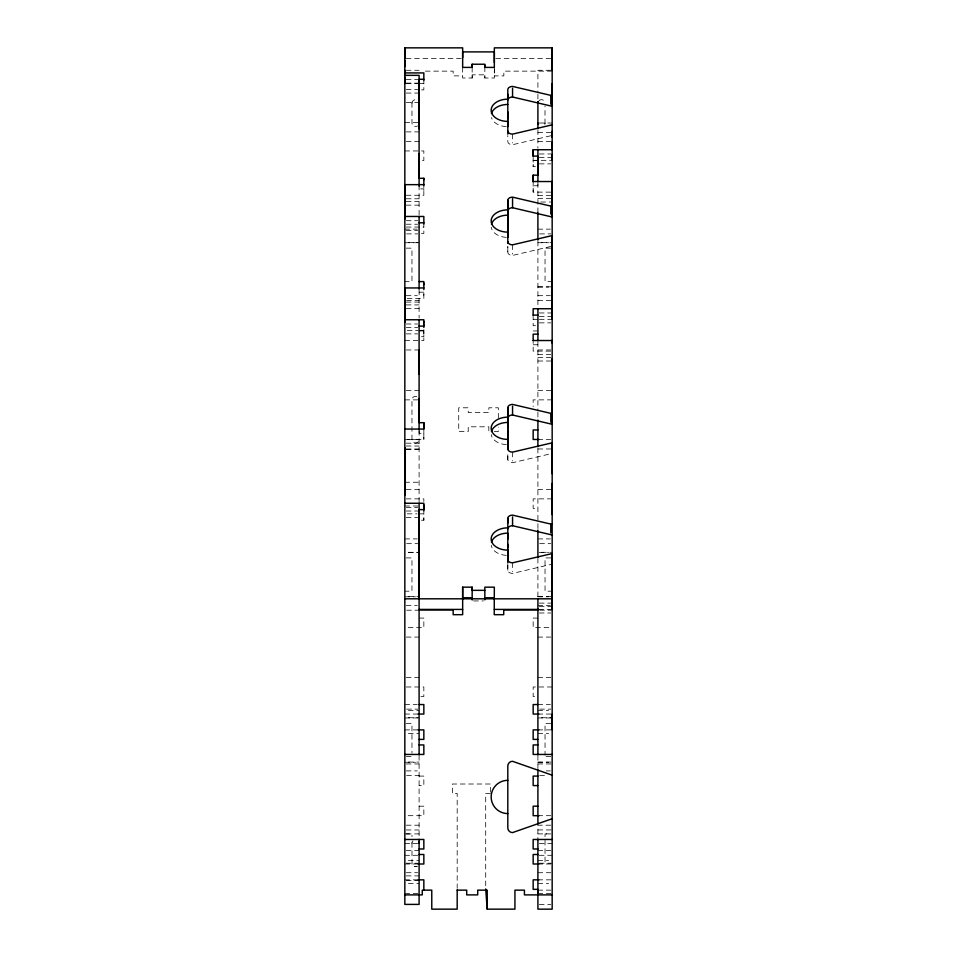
<?xml version="1.0" encoding="UTF-8"?>
<svg xmlns="http://www.w3.org/2000/svg" width="957" height="957" viewBox="0 0 957 957"><rect width="100%" height="100%" fill="white"/><g stroke="black" fill="none" stroke-linecap="round" stroke-linejoin="round"><path stroke-width="0.72" stroke-dasharray="4.79 3.59" d="M419.094 430.447L419.094 433.294L423.843 433.294L423.843 439.646L407.215 439.646M421.475 520.213L423.843 520.213L423.843 515.44M423.843 335.117L423.843 336.708L421.475 336.708M423.843 333.526L423.843 331.935M423.843 295.366L423.843 293.775M423.843 190.479L423.843 188.888L419.094 188.888L419.094 185.981L419.094 214.823M462.662 67.409L462.662 78.007L472.16 78.007L472.16 77.206M472.16 76.416L472.16 74.825L484.84 74.825M494.338 67.409L494.338 78.007L484.84 78.007L484.84 75.615M494.338 73.115L494.338 69.442M507.808 570.24L507.808 562.86L507.808 570.24A4.749 3.182 0 0 0 512.557 573.422L550.801 564.463M507.808 459.527L507.808 453.618L507.808 459.527A4.749 3.182 0 0 0 512.557 462.71L550.801 453.75M550.801 246.475L512.557 255.435A4.749 3.182 0 0 1 507.808 252.253L507.808 246.344M550.73 192.13L533.157 192.13L533.157 185.766L537.906 185.766L537.906 182.835M535.525 166.685L533.157 166.685L533.157 160.333L550.694 160.333M544.976 123.668L545.035 106.048M411.965 842.627L412.036 864.374L414.225 866.575L417.467 866.312M550.801 135.762L512.557 144.722A4.749 3.182 0 0 1 507.808 141.54L507.808 135.631M546.818 833.906L545.035 833.966L545.035 836.609M406.223 58.449L461.214 58.449M495.822 58.449L550.682 58.449M406.27 70.28L419.094 70.28M550.73 70.28L537.906 70.28L537.906 92.697M425.339 71.141L453.151 71.141L453.151 75.89L462.662 75.89M552.165 71.141L503.849 71.141L503.849 75.89L494.338 75.89M406.27 79.587L417.671 79.587M406.27 83.127L417.671 83.127M406.27 83.522L417.671 83.522M419.094 83.522L423.843 83.522M406.27 89.48L417.671 89.48M421.475 89.886L423.843 89.886L423.843 79.287M406.27 93.068L419.094 93.068M406.27 102.578L419.094 102.578M404.835 122.376L419.094 122.376M539.329 123.022L552.165 123.022M406.27 131.887L419.094 131.887M537.906 132.521L550.73 132.521M406.27 141.457L419.094 141.457M537.906 141.457L550.73 141.457M404.835 150.955L423.843 150.955L423.843 160.465L419.094 160.465M539.329 153.969L550.73 153.969M539.329 157.498L550.73 157.498M533.157 160.465L537.906 160.465M539.329 163.862L550.73 163.862M406.199 195.252L423.843 195.252L423.843 184.653M537.906 195.659L550.73 195.659M537.906 198.482L550.73 198.482M406.27 198.781L419.094 198.781M406.27 201.616L419.094 201.616M540.753 202.023L550.73 202.023M406.27 205.145L419.094 205.145M406.27 220.696L417.671 220.696M406.27 224.225L417.671 224.225M406.27 227.048L423.843 227.048M404.835 229.142L417.312 229.142M537.906 229.142L550.383 229.142M406.27 230.577L417.671 230.577M421.475 233.412L423.843 233.412L423.843 222.814M406.617 233.891L417.707 233.891M539.688 233.891L550.777 233.891M408.4 242.528L419.094 242.528M541.471 242.528L552.165 242.528M404.835 242.731L417.91 242.731M537.906 242.731L548.6 242.731M406.27 248.15L411.965 248.15L411.965 281.418L404.835 281.418M550.73 248.15L545.035 248.15L545.035 281.418L550.825 281.418M537.906 286.849L552.165 286.849M537.906 287.04L548.6 287.04M419.094 292.184L423.843 292.184M406.223 295.677L417.312 295.677M537.906 295.677L550.383 295.677M407.215 298.548L423.843 298.548L423.843 287.949M406.617 300.426L419.094 300.426M537.906 300.426L552.165 300.426M406.27 302.077L419.094 302.077M406.27 304.912L419.094 304.912M406.27 308.441L419.094 308.441M539.329 312.963L550.73 312.963M539.329 316.492L550.73 316.492M533.157 319.327L537.906 319.327M539.329 319.327L550.73 319.327M539.329 322.856L550.73 322.856M406.27 323.992L417.671 323.992M535.525 325.679L533.157 325.679L533.157 316.408M406.27 327.521L417.671 327.521M407.215 330.344L417.91 330.344M419.094 330.344L423.843 330.344M419.094 330.955L423.843 330.955M533.157 330.955L537.906 330.955M406.27 333.885L417.671 333.885M404.835 340.465L423.843 340.465L423.843 326.11M533.157 344.759L537.906 344.759M406.27 349.963L419.094 349.963M537.906 349.963L550.73 349.963M550.694 351.123L533.157 351.123L533.157 341.852M537.906 354.652L550.73 354.652M537.906 357.475L550.73 357.475M537.906 361.016L550.73 361.016M406.27 390.36L419.094 390.36M537.906 390.36L550.73 390.36M404.835 399.87L419.094 399.87M552.165 399.87L533.157 399.87L533.157 406.653M494.267 431.547L498.334 431.547L498.334 427.097M404.835 439.466L419.094 439.466A3.565 3.565 0 0 1 415.529 443.031A3.565 3.565 0 0 1 411.965 439.466L411.965 399.87A3.565 3.565 0 0 1 417.479 396.88M537.906 439.466L550.73 439.466M406.27 443.187L419.094 443.187M406.27 446.01L419.094 446.01M406.27 448.977L419.094 448.977M537.906 448.977L550.73 448.977M406.27 449.539L419.094 449.539M404.835 482.244L419.094 482.244M406.27 489.362L419.094 489.362M537.906 489.362L550.73 489.362M406.27 498.872L423.843 498.872L423.843 501.588M552.165 498.872L533.157 498.872L533.157 508.37L537.906 508.37M404.835 506.002L419.094 506.002M406.27 507.485L417.671 507.485M406.27 511.014L417.671 511.014M407.215 513.849L417.061 513.849M418.412 513.849L423.843 513.849M406.27 517.378L417.671 517.378M404.835 538.911L417.312 538.911M537.906 538.911L550.383 538.911M406.617 543.66L417.707 543.66M539.688 543.66L550.777 543.66M408.4 552.297L419.094 552.297M541.471 552.297L552.165 552.297M408.4 552.488L417.91 552.488M539.09 552.488L548.6 552.488M406.27 557.919L411.965 557.919L411.965 591.187L404.835 591.187M550.73 557.919L545.035 557.919L545.035 591.187L550.825 591.187M408.4 596.606L419.094 596.606M537.906 596.606L552.165 596.606M404.835 596.809L415.529 596.809M537.906 596.809L548.6 596.809M473.571 600.936L483.429 600.936M539.329 603.113L550.73 603.113M406.223 605.434L417.312 605.434M537.906 605.434L550.383 605.434M539.329 606.642L550.73 606.642M538.815 609.418L550.682 609.418M406.617 610.195L417.707 610.195M539.688 610.195L552.165 610.195M539.329 612.994L550.73 612.994M419.094 618.078L423.843 618.078L423.843 627.577L404.835 627.577M537.906 618.078L533.157 618.078L533.157 627.577L550.73 627.577M406.27 637.087L419.094 637.087M537.906 637.087L550.73 637.087M406.27 677.472L419.094 677.472M537.906 677.472L550.73 677.472M406.27 686.982L423.843 686.982L423.843 696.481L419.094 696.481M552.165 686.982L533.157 686.982L533.157 696.481L535.525 696.481M404.835 704.364L417.312 704.364M537.906 704.364L550.383 704.364M406.617 709.125L417.707 709.125M539.688 709.125L550.777 709.125M408.4 710.489L419.094 710.489M537.906 710.489L548.6 710.489M404.835 714.054L419.094 714.054M537.906 714.054L552.165 714.054M408.4 717.75L419.094 717.75M541.471 717.75L552.165 717.75M404.835 717.953L419.094 717.953M537.906 717.953L552.165 717.953M406.27 723.384L411.965 723.384L411.965 753.135M550.73 723.384L545.035 723.384L545.035 755.193M404.835 729.892L419.094 729.892M537.906 729.892L552.165 729.892M408.4 733.457L419.094 733.457M537.906 733.457L548.6 733.457M406.27 756.64L411.965 756.64L411.965 755.743M550.825 756.64L545.035 756.64L545.035 755.743M408.4 762.071L419.094 762.071M537.906 762.071L552.165 762.071M404.835 762.262L415.529 762.262M537.906 762.262L548.6 762.262M406.27 763.949L419.094 763.949M537.906 763.949L552.165 763.949M406.223 770.899L417.312 770.899M546.22 770.899L550.383 770.899M406.617 775.649L419.094 775.649M539.688 775.649L546.818 775.649M419.094 776.091L423.843 776.091L423.843 785.589L419.094 785.589M490.451 793.509L485.701 793.509L485.701 887.438M419.094 806.189L423.843 806.189L423.843 815.687L406.27 815.687M537.906 815.687L550.73 815.687M406.27 825.197L419.094 825.197M550.73 825.197L537.906 825.197L537.906 839.445M406.27 829.97L419.094 829.97M537.906 829.946L552.165 829.946M406.27 833.906L419.094 833.906M537.906 833.906L550.73 833.906M404.835 843.416L417.671 843.416M539.329 843.416L552.165 843.416M406.223 850.534L419.094 850.534M537.906 850.534L550.777 850.534M404.835 855.295L417.707 855.295M539.293 855.295L552.165 855.295M408.4 860.439L419.094 860.439M537.906 860.439L548.6 860.439M406.27 863.214L419.094 863.214M539.329 863.214L552.165 863.214M404.835 864.004L419.094 864.004M537.906 864.004L550.825 864.004M414.225 866.575L416.833 866.575M406.27 872.712L417.671 872.712M537.906 872.712L550.73 872.712M406.27 875.882L419.094 875.882M404.835 879.842L419.094 879.842M537.906 879.842L552.165 879.842M406.27 880.631L419.094 880.631M408.4 883.407L419.094 883.407M537.906 883.407L548.6 883.407M537.906 890.142L550.73 890.142M404.835 893.539L419.094 893.539M537.906 893.539L552.165 893.539M539.329 904.401L550.73 904.401M404.835 833.906L411.965 833.966L411.965 836.609M545.035 840.318L545.035 863.214M537.906 94.193L537.906 100.509M537.906 129.805L537.906 148.239M537.906 182.703L537.906 212.346M537.906 241.248L537.906 307.699M537.906 341.816L537.906 411.043M537.906 412.311L537.906 418.939M537.906 448.247L537.906 529.125M537.906 558.338L537.906 597.324M537.906 755.444L537.906 768.71M533.157 157.415L533.157 166.685M533.157 181.531L533.157 192.13M512.557 134.124L512.557 142.952M512.557 244.836L512.557 254.107M512.557 452.111L512.557 460.939M512.557 562.824L512.557 571.652M507.808 246.954L507.808 252.253M498.334 418.185L498.334 407.79L488.836 407.79L488.836 412.539L468.236 412.539L468.236 407.79L458.738 407.79L458.738 431.547L468.236 431.547L468.236 426.798L488.836 426.798L488.836 431.547M490.451 792.157L490.451 784.01L452.434 784.01L452.434 793.509L457.183 793.509L457.183 888.395M484.84 66.882L484.84 78.007M472.16 67.409L472.16 78.007M423.843 429.059L423.843 439.646M423.843 509.614L423.843 520.213M419.094 290.019L419.094 318.119M419.094 430.351L419.094 502.521M419.094 755.444L419.094 837.985M411.965 102.578L411.965 123.022A3.565 3.565 0 0 0 417.479 126.001M545.035 123.022A3.565 3.565 0 0 1 544.784 124.338M538.947 100.7A3.565 3.565 0 0 1 544.976 102.566M411.965 103.224A3.565 3.565 0 0 1 417.479 100.234M411.965 843.416A3.565 3.565 0 0 1 413.017 840.892M506.313 126.659A16.628 11.125 0 0 1 491.455 117.591M506.313 237.372A16.628 11.125 0 0 1 491.24 227.287M506.313 555.359A16.628 11.125 0 0 1 491.24 545.275M506.313 444.646A16.628 11.125 0 0 1 491.24 434.562"/><path stroke-width="1.44" d="M404.835 495.307L404.835 447.601M404.835 322.401L404.835 287.949L423.843 287.949M404.835 219.105L404.835 184.653L423.843 184.653M404.835 83.522L404.835 77.254M472.16 66.607L472.16 67.409L462.662 67.409L462.662 47.85L404.835 47.85L404.835 72.923L423.843 72.923L423.843 80.579M419.094 598.819L419.094 509.614L423.843 509.614L423.843 504.853M419.094 398.555L419.094 422.695L423.843 422.695L423.843 428.88M419.094 374.402L419.094 350.262M419.094 153.551L419.094 178.301L423.843 178.301L423.843 185.658M419.094 128.788L419.094 79.287L423.843 79.287M423.843 422.695L423.843 429.059L404.835 429.059M423.843 324.519L423.843 326.11L419.094 326.11M423.843 322.928L423.843 321.349M423.843 284.779L423.843 283.188M423.843 179.892L423.843 178.301M462.662 599.345L462.662 587.167L472.16 587.167L472.16 599.608M462.662 57.635L462.662 52.743M472.16 599.883L472.16 597.754L462.662 597.754L462.662 587.167M472.16 587.167L472.16 590.349L484.84 590.349M472.16 65.818L472.16 64.227L484.84 64.227L484.84 66.882M484.84 65.028L484.84 67.409L494.338 67.409L494.338 47.85L552.165 47.85L552.165 58.449M494.338 62.516L494.338 52.743M507.808 562.86L507.808 549.569M507.808 523.084L507.808 518.311A4.749 3.182 0 0 1 512.557 515.129L550.801 524.089A4.749 3.182 0 0 0 552.165 524.221M507.808 429.849L507.808 448.929A4.749 3.182 0 0 0 512.557 452.111L550.801 443.151A4.773 3.194 0 0 1 552.165 443.019L552.165 473.727M507.808 428.521L507.808 418.185A4.749 3.182 0 0 1 512.557 415.003L550.801 423.963A4.749 3.182 0 0 0 552.165 424.095L552.165 358.6M507.808 449.192L507.808 407.598A4.749 3.182 0 0 1 512.557 404.416L550.801 413.364A4.749 3.182 0 0 0 552.165 413.508M507.808 243.401L507.808 210.911A4.749 3.182 0 0 1 512.557 207.741L550.801 216.689A4.749 3.182 0 0 0 552.165 216.82L552.165 181.531L533.157 181.531L533.157 175.167L537.906 175.167L537.906 156.099L533.157 156.099L533.157 149.735L552.165 149.735L552.165 141.803M507.808 237.42L507.808 200.324A4.749 3.182 0 0 1 512.557 197.142L550.801 206.102A4.749 3.182 0 0 0 552.165 206.234M507.808 120.869L507.808 134.159M507.808 119.278L507.808 111.861M507.808 126.707L507.808 94.372M537.906 894.891L537.906 889.352L533.157 889.352L533.157 879.842L538.994 879.842M552.165 729.892L552.165 714.054M552.165 609.418L552.165 553.744A4.773 3.194 0 0 0 550.801 553.876L512.557 562.824A4.749 3.182 0 0 1 507.808 559.654L507.808 533.145A16.628 11.125 0 0 0 491.455 542.248M552.165 514.495L552.165 483.464M552.165 343.18L552.165 340.525L533.157 340.525M552.165 319.327L552.165 235.745A4.773 3.194 0 0 0 550.801 235.889L512.557 244.836A4.749 3.182 0 0 1 507.808 241.654M552.165 160.333L552.165 154.149M552.165 137.389L552.165 131.205M552.165 83.582L552.165 106.107A4.749 3.182 0 0 1 550.801 105.976L512.557 97.016A4.749 3.182 0 0 0 507.808 100.198M552.165 70.256L552.165 47.85M462.662 51.893L494.338 51.893M404.835 75.352L419.094 75.352L419.094 185.658M404.835 216.461L423.843 216.461L423.843 224.105M419.094 222.814L423.843 222.814M419.094 281.597L423.843 281.597L423.843 289.241M552.165 308.728L533.157 308.728L533.157 315.343M533.157 315.092L537.906 315.092M404.835 319.758L423.843 319.758L423.843 327.402M537.906 334.172L533.157 334.16L533.157 340.788M537.906 429.968L533.157 429.968L533.157 439.466L538.994 439.466M404.835 503.262L423.843 503.262L423.843 510.906M484.84 597.754L494.338 597.754M404.835 598.807L552.165 598.819M419.094 609.418L462.662 609.418M494.338 609.418L538.815 609.418M419.094 609.932L453.163 609.932L453.163 614.681L462.662 614.681L462.662 598.819M537.906 609.932L503.729 609.932L503.729 614.681L494.219 614.681L494.338 587.167L484.84 587.167L484.84 599.883M419.094 704.555L423.843 704.555L423.843 714.054L418.006 714.054M537.906 704.555L533.157 704.555L533.157 714.054L538.994 714.054M418.006 729.892L423.843 729.892L423.843 739.402L419.094 739.402M538.994 729.892L533.157 729.892L533.157 739.402L537.906 739.402M419.094 744.941L423.843 744.941L423.843 754.451L404.835 754.451M537.906 744.941L533.157 744.941L533.157 754.451L552.165 754.451M537.906 776.091L533.157 776.091L533.157 785.589L537.906 785.589M537.906 806.189L533.157 806.189L533.157 815.687L538.994 815.687M404.835 839.468L423.843 839.468L423.843 848.979L419.094 848.979M552.165 839.468L533.157 839.468L533.157 848.979L537.906 848.979M419.094 854.493L423.843 854.493L423.843 864.004L418.006 864.004M537.906 854.493L533.157 854.493L533.157 864.004L538.994 864.004M418.006 879.842L423.843 879.842L423.843 890.142M457.183 890.142L466.693 890.142L466.693 894.891L477.71 894.891L477.71 890.142L487.209 890.142L487.209 909.15L514.938 909.15L514.938 890.142L524.436 890.142L524.436 894.891L552.165 894.891M404.835 894.891L419.094 894.891M419.357 894.891L422.264 894.891L422.264 890.142L431.774 890.142L431.774 909.15L457.183 909.15L457.183 889.878M552.165 95.509A4.749 3.182 0 0 1 550.801 95.377L512.557 86.429A4.749 3.182 0 0 0 507.808 89.611L507.808 98.439M507.808 528.91A4.749 3.182 0 0 1 512.557 525.728L550.801 534.676A4.749 3.182 0 0 0 552.165 534.819M487.209 909.15L485.701 888.933M552.165 59.657L552.165 909.15L537.906 909.15L537.906 839.337M550.801 95.377L550.801 104.205M550.801 206.102L550.801 214.045M550.801 413.364L550.801 422.204M550.801 524.089L550.801 532.917M537.906 101.657L537.906 128.561M537.906 149.735L537.906 181.794M537.906 212.346L537.906 240.111M537.906 308.728L537.906 340.788M537.906 419.967L537.906 446.752M537.906 530.07L537.906 557.297M537.906 598.867L537.906 754.726M537.906 769.703L537.906 824.085M533.157 149.735L533.157 156.35M533.157 175.167L533.157 181.794M512.557 88.188L512.557 97.016M512.557 198.47L512.557 207.741M512.557 406.175L512.557 415.003M512.557 516.9L512.557 525.728M507.808 200.324L507.808 209.595M507.808 407.598L507.808 416.427M507.808 518.311L507.808 539.234M507.808 544.282L507.808 547.99M472.16 64.227L472.16 66.882M419.094 216.461L419.094 289.241M419.094 319.758L419.094 429.059M419.094 503.25L419.094 754.726M419.094 839.337L419.094 904.401L404.835 904.401L404.835 70.28M404.835 47.85L404.835 58.449M404.835 60.387L404.835 66.655M538.157 124.338A3.565 3.565 0 0 1 537.906 123.022M537.906 103.224A3.565 3.565 0 0 1 538.157 101.909M418.843 842.1A3.565 3.565 0 0 1 419.094 843.416M507.808 550.108A16.628 11.125 0 0 1 491.168 538.982A16.628 11.125 0 0 1 507.808 527.845M491.455 431.535A16.628 11.125 0 0 1 507.808 422.432M507.808 439.395A16.628 11.125 0 0 1 491.168 428.257A16.628 11.125 0 0 1 507.808 417.132M491.455 224.261A16.628 11.125 0 0 1 507.808 215.158M507.808 232.12A16.628 11.125 0 0 1 491.168 220.995A16.628 11.125 0 0 1 507.808 209.858M552.165 125.032A4.773 3.194 0 0 0 550.801 125.164L512.557 134.124A4.749 3.182 0 0 1 507.808 130.942M491.455 113.548A16.628 11.125 0 0 1 507.808 104.445M507.808 121.407A16.628 11.125 0 0 1 491.168 110.27A16.628 11.125 0 0 1 507.808 99.145M552.165 819.013A4.773 4.773 0 0 0 550.801 819.204L512.557 832.59A4.749 4.749 0 0 1 507.808 827.841L507.808 766.055A4.749 4.749 0 0 1 512.557 761.305L550.801 774.692A4.773 4.773 0 0 0 552.165 774.895M507.808 813.582A16.628 16.628 0 0 1 491.168 796.954A16.628 16.628 0 0 1 507.808 780.314"/></g></svg>
